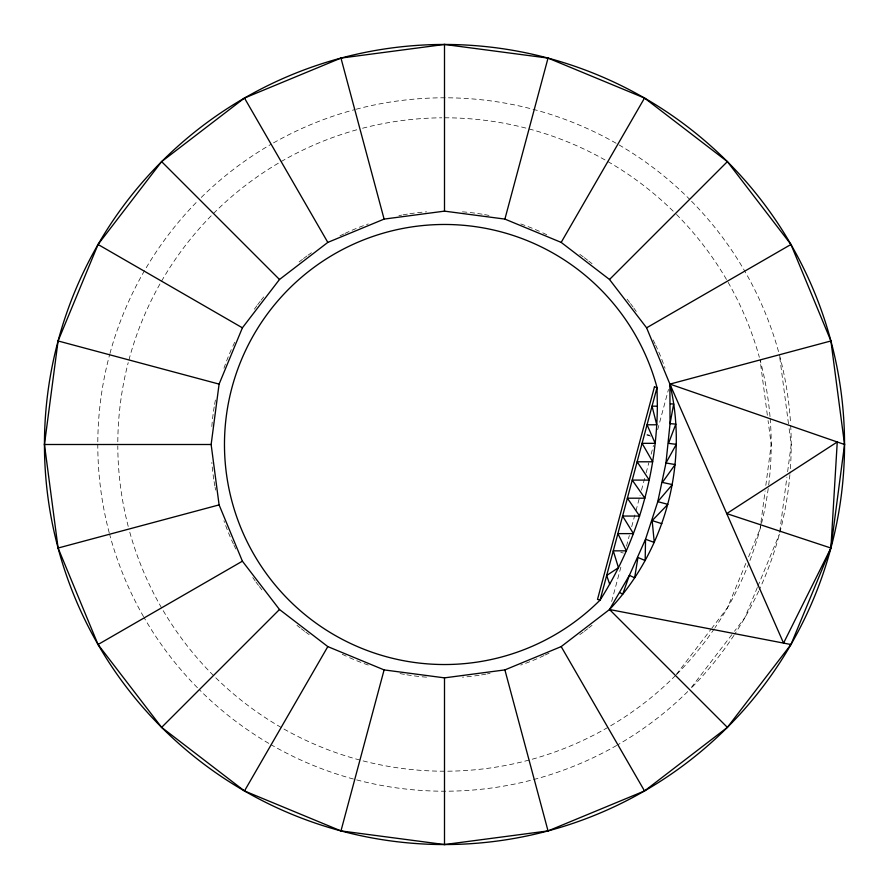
<?xml version="1.0" encoding="UTF-8"?>
<svg xmlns="http://www.w3.org/2000/svg" width="889" height="889" viewBox="0 0 889 889"><rect width="100%" height="100%" fill="white"/><g stroke="black" fill="none" stroke-linecap="round" stroke-linejoin="round"><path stroke-width="0.67" stroke-dasharray="4.45 3.33" d="M760.795 523.599L760.073 529.055L747.971 558.292M760.973 522.243L765.107 490.872M765.818 485.416L771.208 444.5L768.063 420.586M779.753 531.511L786.909 477.126M787.632 471.692L791.21 444.5L788.832 426.464M611.665 601.464L621.378 565.237M626.489 546.157L629.345 535.5M631.701 526.721L635.624 512.064M635.979 510.731L640.069 495.462M641.48 490.195L644.903 477.415M646.125 472.87L648.837 462.758M651.126 454.223L653.471 445.433M657.682 429.72L668.472 389.471M745.86 563.37L727.435 607.854L711.933 628.056M757.35 587.451L744.76 617.855L734.47 631.257M757.884 586.184L779.397 534.233M676.34 674.44L711.122 629.123M691.32 687.497L732.058 634.402M647.025 434.554L649.526 435.221M646.881 435.099L650.626 436.11M620.811 552.369L623.311 553.036M788.487 423.82L779.397 354.767A346.71 346.71 0 0 1 790.599 423.986M767.351 415.23L760.073 359.945A326.708 326.708 0 0 1 770.052 417.019M768.229 488.517A326.708 326.708 0 0 1 749.427 561.792M748.927 563.093A326.708 326.708 0 0 1 715.045 627.656M714.267 628.801A326.708 326.708 0 0 1 676.485 674.551M675.518 675.518A326.708 326.708 0 0 1 609.032 726.758M607.854 727.435A326.708 326.708 0 0 1 531.689 759.362M529.055 760.073A326.708 326.708 0 0 1 445.867 771.208M444.5 771.208A326.708 326.708 0 0 1 283.513 728.791M281.146 727.435A326.708 326.708 0 0 1 214.449 676.485M213.482 675.518A326.708 326.708 0 0 1 162.243 609.032M161.565 607.854A326.708 326.708 0 0 1 129.638 531.689M128.227 526.421A326.708 326.708 0 0 1 117.793 445.867M117.804 441.766A326.708 326.708 0 0 1 128.227 362.579M128.927 359.945A326.708 326.708 0 0 1 160.887 282.324M161.565 281.146A326.708 326.708 0 0 1 212.515 214.449M213.482 213.482A326.708 326.708 0 0 1 278.79 162.943M281.146 161.565A326.708 326.708 0 0 1 357.311 129.638M362.579 128.227A326.708 326.708 0 0 1 441.766 117.804M444.5 117.793A326.708 326.708 0 0 1 526.421 128.227M529.055 128.927A326.708 326.708 0 0 1 606.676 160.887M607.854 161.565A326.708 326.708 0 0 1 674.551 212.515M676.485 214.449A326.708 326.708 0 0 1 759.362 357.311M770.163 418.397A326.708 326.708 0 0 1 768.407 487.139M592.041 625.311A233.363 233.363 0 0 1 588.762 627.923M587.662 628.79A233.363 233.363 0 0 1 584.34 631.323M583.217 632.157A233.363 233.363 0 0 1 579.828 634.613M549.013 653.148A233.363 233.363 0 0 1 545.268 654.982M544.012 655.582A233.363 233.363 0 0 1 520.765 665.05M490.095 673.362A233.363 233.363 0 0 1 487.361 673.895M485.994 674.14A233.363 233.363 0 0 1 480.482 675.073M479.104 675.284A233.363 233.363 0 0 1 462.469 677.174M426.531 677.174A233.363 233.363 0 0 1 412.652 675.684M411.274 675.484A233.363 233.363 0 0 1 405.762 674.629M404.384 674.384A233.363 233.363 0 0 1 398.905 673.362M368.235 665.05A233.363 233.363 0 0 1 347.521 656.76M346.254 656.171A233.363 233.363 0 0 1 339.987 653.148M309.172 634.613A233.363 233.363 0 0 1 305.783 632.157M304.66 631.323A233.363 233.363 0 0 1 301.338 628.79M300.238 627.923A233.363 233.363 0 0 1 296.959 625.311M261.944 589.863A233.363 233.363 0 0 1 259.366 586.562M258.51 585.451A233.363 233.363 0 0 1 256.01 582.095M255.199 580.962A233.363 233.363 0 0 1 252.776 577.55M235.852 549.013A233.363 233.363 0 0 1 234.018 545.268M233.418 544.012A233.363 233.363 0 0 1 223.95 520.765M215.638 490.095A233.363 233.363 0 0 1 215.105 487.361M214.86 485.994A233.363 233.363 0 0 1 213.927 480.482M213.716 479.104A233.363 233.363 0 0 1 211.826 462.469M211.826 426.531A233.363 233.363 0 0 1 213.316 412.652M213.516 411.274A233.363 233.363 0 0 1 214.371 405.762M214.616 404.384A233.363 233.363 0 0 1 215.638 398.905M223.95 368.235A233.363 233.363 0 0 1 232.24 347.521M232.829 346.254A233.363 233.363 0 0 1 235.852 339.987M254.387 309.172A233.363 233.363 0 0 1 256.843 305.783M257.677 304.66A233.363 233.363 0 0 1 260.21 301.338M261.077 300.238A233.363 233.363 0 0 1 263.689 296.959M299.137 261.944A233.363 233.363 0 0 1 302.438 259.366M303.549 258.51A233.363 233.363 0 0 1 306.905 256.01M308.038 255.199A233.363 233.363 0 0 1 311.45 252.776M339.987 235.852A233.363 233.363 0 0 1 343.732 234.018M344.988 233.418A233.363 233.363 0 0 1 368.235 223.95M398.905 215.638A233.363 233.363 0 0 1 401.639 215.105M403.006 214.86A233.363 233.363 0 0 1 408.518 213.927M409.896 213.716A233.363 233.363 0 0 1 426.531 211.826M462.469 211.826A233.363 233.363 0 0 1 476.348 213.316M477.726 213.516A233.363 233.363 0 0 1 483.238 214.371M484.616 214.616A233.363 233.363 0 0 1 490.095 215.638M520.765 223.95A233.363 233.363 0 0 1 541.479 232.24M542.746 232.829A233.363 233.363 0 0 1 549.013 235.852M579.828 254.387A233.363 233.363 0 0 1 583.217 256.843M584.34 257.677A233.363 233.363 0 0 1 587.662 260.21M588.762 261.077A233.363 233.363 0 0 1 592.041 263.689M627.056 299.137A233.363 233.363 0 0 1 629.634 302.438M630.49 303.549A233.363 233.363 0 0 1 632.99 306.905M633.801 308.038A233.363 233.363 0 0 1 636.224 311.45M653.148 339.987A233.363 233.363 0 0 1 654.982 343.732M655.582 344.988A233.363 233.363 0 0 1 665.05 368.235M789.899 474.637A346.71 346.71 0 0 1 759.273 589.84M758.695 591.096A346.71 346.71 0 0 1 734.725 634.168M733.97 635.324A346.71 346.71 0 0 1 691.575 687.73M687.73 691.575A346.71 346.71 0 0 1 617.855 744.76M616.677 745.438A346.71 346.71 0 0 1 271.145 744.76M268.789 743.393A346.71 346.71 0 0 1 199.336 689.664M197.425 687.73A346.71 346.71 0 0 1 144.24 617.855M143.562 616.677A346.71 346.71 0 0 1 109.603 534.233M109.258 532.922A346.71 346.71 0 0 1 97.79 444.5M97.801 441.777A346.71 346.71 0 0 1 109.603 354.767M109.958 353.455A346.71 346.71 0 0 1 197.425 201.27M201.27 197.425A346.71 346.71 0 0 1 271.145 144.24M273.512 142.885A346.71 346.71 0 0 1 354.767 109.603M356.078 109.258A346.71 346.71 0 0 1 617.855 144.24M619.033 144.918A346.71 346.71 0 0 1 689.664 199.336M691.575 201.27A346.71 346.71 0 0 1 779.042 353.455M790.677 425.353A346.71 346.71 0 0 1 790.01 473.27"/><path stroke-width="1.33" d="M830.915 340.965L669.906 384.104L670.039 423.642L665.972 462.969L657.782 501.652L645.536 539.245L629.39 575.339L609.51 609.51L561.181 646.603L504.896 669.906L444.5 677.863L384.104 669.906L327.819 646.603L279.49 609.51L242.397 561.181L219.094 504.896L211.138 444.5L219.094 384.104L242.397 327.819L279.49 279.49L327.819 242.397L384.104 219.094L444.5 211.138L504.896 219.094L561.181 242.397L609.51 279.49L646.603 327.819L669.906 384.104L783.565 643.103L830.915 548.035L844.55 444.5L830.915 340.965L790.954 244.475L727.38 161.62L644.525 98.046L548.035 58.085L444.5 44.45L340.965 58.085L244.475 98.046L161.62 161.62L98.046 244.475L58.085 340.965L44.45 444.5L58.085 548.035L98.046 644.525L161.62 727.38L244.475 790.954L340.965 830.915L444.5 844.55L548.035 830.915L644.525 790.954L727.38 727.38L790.954 644.525L830.915 548.035L837.249 441.977L726.735 513.598L830.915 548.035A400.05 400.05 0 0 1 161.62 727.38A400.05 400.05 0 0 1 340.965 58.085A400.05 400.05 0 0 1 830.915 548.035M657.36 406.173C656.849 474.493 636.768 542.446 600.086 600.086A220.028 220.028 0 0 1 264.266 570.705A220.028 220.028 0 0 1 351.511 245.086A220.028 220.028 0 0 1 657.027 387.548L657.36 406.173L652.037 406.173L656.749 424.786L647.059 424.786L655.193 443.333L642.08 443.333L652.693 461.791L637.135 461.791L649.259 480.093L632.235 480.093L644.892 498.196L627.378 498.196L639.624 516.053L622.6 516.053L633.446 533.622L617.888 533.622L626.378 550.847L613.277 550.847L618.455 567.704L606.676 575.472L609.676 584.129M340.965 830.915L384.104 669.906M504.896 219.094L548.035 58.085M727.38 727.38L609.51 609.51C665.328 550.413 688.697 463.191 669.906 384.104L844.55 444.5M244.475 790.954L327.819 646.603M561.181 242.397L644.525 98.046M619.9 592.685L622.722 594.174L629.39 575.339L634.635 577.806L637.946 557.503L645.17 560.526L645.536 539.245L654.271 542.446L652.159 520.61L667.883 504.352L657.782 501.652L672.328 484.605L662.394 482.416L675.14 464.558L665.972 462.969L676.307 444.356L668.528 443.355L675.818 424.12L670.039 423.642L673.684 403.984L670.495 403.873M161.62 727.38L279.49 609.51M609.51 279.49L727.38 161.62M98.046 644.525L242.397 561.181M646.603 327.819L790.954 244.475M58.085 548.035L219.094 504.896M44.45 444.5L211.138 444.5M609.51 609.51L790.954 644.525M58.085 340.965L219.094 384.104M652.159 520.61L661.861 523.677M98.046 244.475L242.397 327.819M161.62 161.62L279.49 279.49M244.475 98.046L327.819 242.397M561.181 646.603L644.525 790.954M340.965 58.085L384.104 219.094M504.896 669.906L548.035 830.915M444.5 44.45L444.5 211.138M444.5 677.863L444.5 844.55M654.46 386.859L597.508 599.397L600.086 600.086L657.027 387.548L654.46 386.859"/></g></svg>
